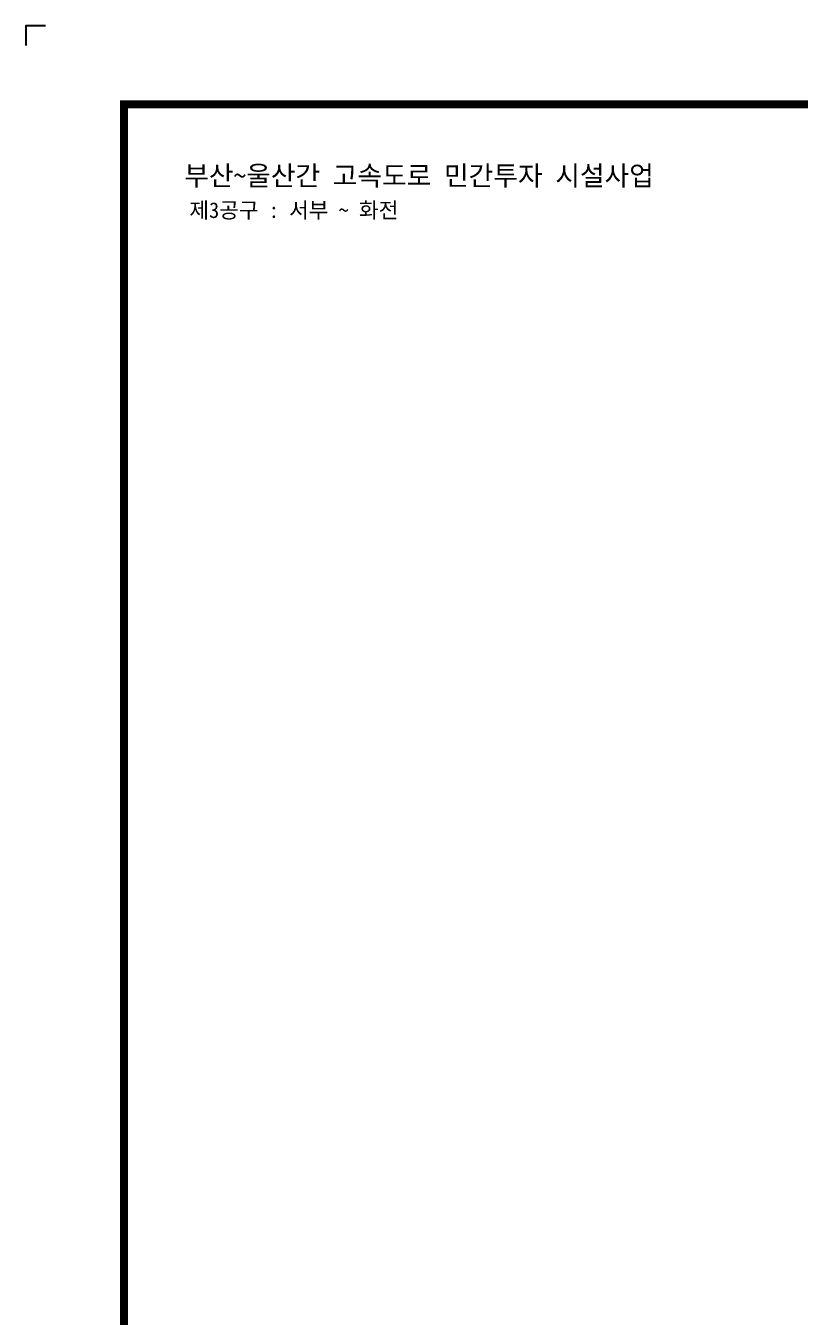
# Model space of a CAD drawing. Header units: feet. Extents: x 227184 to 231389, y 193870 to 196840.
# Drawn here: x 227184 to 228170, y 195195 to 196840 of the extents above; entities that cross this region are included whole.
import ezdxf
from ezdxf.enums import TextEntityAlignment as Align

# ---------------------------------------------------------------- set-up
doc = ezdxf.new("R2010")
doc.units = ezdxf.units.FT
doc.header["$LTSCALE"] = 10
doc.header["$MEASUREMENT"] = 0
for name, color, linetype in [('CX-BORD', 3, 'CONTINUOUS'), ('CX-BORD-LIN1', 4, 'CONTINUOUS'), ('CX-BORD-LIN2', 3, 'CONTINUOUS'), ('CX-BORD-TEX2', 7, 'CONTINUOUS'), ('CX-BORD-TEX3', 6, 'CONTINUOUS'), ('CX-MISC', 2, 'CONTINUOUS')]:
    doc.layers.add(name, color=color, linetype=linetype)
doc.styles.add('TB_TEXT', font='DotumChe.ttf')
doc.styles.add('TB_WBTXT', font='H2GTRE.TTF')
doc.styles.add('TB_WMTXT', font='DotumChe.ttf')

# ---------------------------------------------------------------- blocks, each defined once
blk = doc.blocks.new('CXBLKA1-KHCA')
at = {"layer": 'CX-BORD-LIN1', "const_width": 2}
blk.add_lwpolyline([(796, 0), (0, 0), (0, 554), (796, 554)], close=True, dxfattribs=at)
at = {"layer": 'CX-MISC'}
blk.add_lwpolyline([(-20, 574), (-25, 574), (-25, 569)], dxfattribs=at)
at = {"layer": 'CX-BORD-LIN1', "style": 'TB_TEXT'}
for tag, height, p in [('TR_RNUM4', 3, (285.11, 26.64)), ('TR_RDAT4', 3.5, (317.5, 27)), ('TR_DGN4', 3.5, (459.12, 27)), ('TR_CHK4', 3.5, (499.12, 27)), ('TR_APP4', 3.5, (539.12, 27)), ('TR_RNUM3', 3, (285.11, 20.64)), ('TR_RDAT3', 3.5, (317.5, 21)), ('TR_DGN3', 3.5, (459.12, 21)), ('TR_CHK3', 3.5, (499.12, 21)), ('TR_APP3', 3.5, (539.12, 21)), ('TR_RDAT2', 3.5, (317.5, 15)), ('TR_DGN2', 3.5, (459.12, 15)), ('TR_CHK2', 3.5, (499.12, 15)), ('TR_APP2', 3.5, (539.12, 15)), ('TR_RNUM2', 3, (285.11, 14.64)), ('TR_RNUM1', 3, (285.11, 8.64)), ('TR_RDAT1', 3.5, (317.5, 9)), ('TR_DGN1', 3.5, (459.12, 9)), ('TR_CHK1', 3.5, (499.12, 9)), ('TR_APP1', 3.5, (539.12, 9))]:
    blk.add_attdef(tag, text='', height=height, dxfattribs=at).set_placement(p, align=Align.MIDDLE_CENTER)
for tag, p in [('TR_RCON4', (342.3, 27)), ('TR_RCON3', (342.3, 21)), ('TR_RCON2', (342.3, 15)), ('TR_RCON1', (342.3, 9))]:
    blk.add_attdef(tag, text='', height=3.5, dxfattribs=at).set_placement(p, align=Align.MIDDLE_LEFT)
at = {"layer": 'CX-BORD-LIN2', "style": 'TB_TEXT'}
blk.add_attdef('TD_VERSION', text='', height=3, rotation=90, dxfattribs=at).set_placement((800.5, 48.01), align=Align.MIDDLE_CENTER)
at = {"layer": 'CX-BORD-TEX2', "style": 'TB_WMTXT'}
for tag, height, p in [('TB_CNAME', 5, (15.34, 531.83)), ('TB_CSCOP', 4, (16.63, 523.83))]:
    blk.add_attdef(tag, text='', height=height, dxfattribs=at).set_placement(p, align=Align.BOTTOM_LEFT)
at = {"layer": 'CX-BORD-TEX2', "style": 'TB_WBTXT'}
for tag, height, p in [('TB_MTITIL', 10, (398, 533.33)), ('TB_STITL', 7, (398, 518.33))]:
    blk.add_attdef(tag, text='', height=height, dxfattribs=at).set_placement(p, align=Align.MIDDLE_CENTER)
at = {"layer": 'CX-BORD-TEX3', "style": 'TB_TEXT'}
for tag, height, p in [('TD_DCOMP', 4.5, (217.5, 25)), ('TD_CSECT', 4.5, (611, 25)), ('TD_CDIST', 4.5, (656, 25)), ('TD_DNAME_TOP', 4.5, (755, 25)), ('TD_DNAME_MAIN', 4.5, (755, 19.01)), ('TD_CCOMP', 4.5, (217.5, 15)), ('TD_HSCAL', 4.5, (626.7, 15.24)), ('TD_VSCAL', 4.5, (655.78, 15.24)), ('TD_DNAME_BOT', 3, (755, 13.65)), ('TD_CNAME', 5, (65, 5.75)), ('TD_FIELD', 4.5, (182.5, 5.53)), ('TD_CSTEP', 4.5, (253.24, 5.53)), ('TD_DWGCODE', 4.5, (641, 5.39)), ('TD_DWGNO', 4.5, (755, 5.39))]:
    blk.add_attdef(tag, text='', height=height, dxfattribs=at).set_placement(p, align=Align.MIDDLE_CENTER)

msp = doc.modelspace()

# ---------------------------------------------------------------- block references
at = {"layer": 'CX-BORD'}
ref = msp.add_blockref('CXBLKA1-KHCA', (227309.4, 193970.4), dxfattribs=dict(at, xscale=5, yscale=4.999999999996866))
ref.add_attrib('TB_CNAME', '부산~울산간 고속도로 민간투자 시설사업', dxfattribs={"layer": 'CX-BORD-TEX2', "height": 25, "style": 'TB_WMTXT', "oblique": 360}).set_placement((227386.1, 196629.5), align=Align.BOTTOM_LEFT)
ref.add_attrib('TB_CSCOP', '제3공구 : 서부 ~ 화전', dxfattribs={"layer": 'CX-BORD-TEX2', "height": 20, "style": 'TB_WMTXT', "oblique": 360}).set_placement((227392.6, 196589.5), align=Align.BOTTOM_LEFT)

doc.saveas('drawing.dxf')
